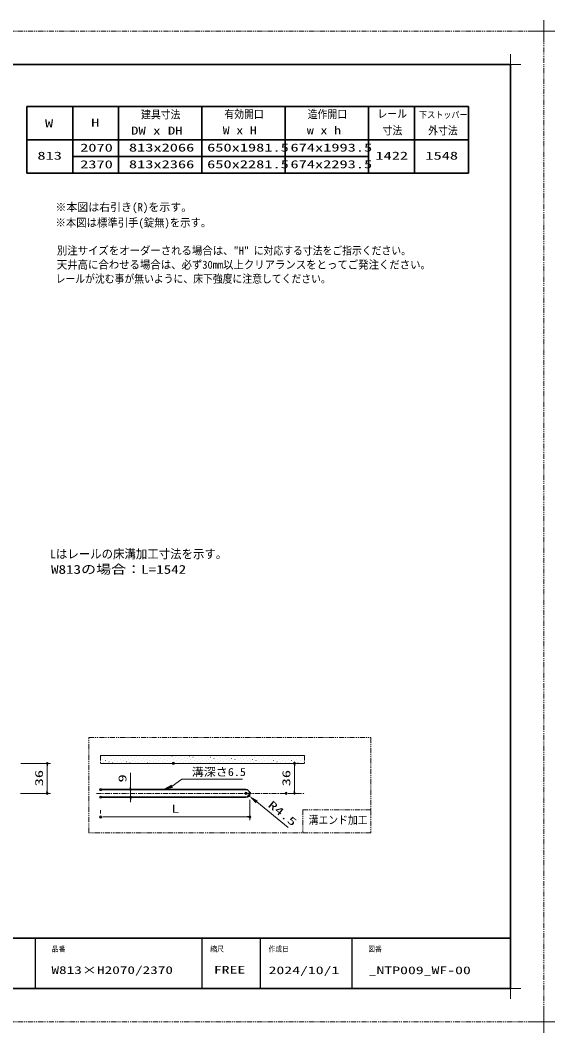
# Model space of a CAD drawing. Units: millimetres, scale not verified. Extents: x -1306 to 1306, y -607 to 607.
# Drawn here: x -241 to 400, y -607 to 607 of the extents above; entities that cross this region are included whole.
import ezdxf
from ezdxf.enums import TextEntityAlignment as Align

# ---------------------------------------------------------------- set-up
doc = ezdxf.new("R2010")
doc.units = ezdxf.units.MM
doc.header["$LTSCALE"] = 5
doc.header["$PDMODE"] = 32
doc.header["$PDSIZE"] = 2.5
doc.linetypes.add('USER1', pattern=[2.5, 1.25, -0.25, 0.25, -0.25, 0.25, -0.25])
doc.linetypes.add('USER3', pattern=[2, 1.25, -0.25, 0.25, -0.25])
for name, color, linetype, lineweight in [('0-1_線(黄)', 2, 'Continuous', 15), ('0-3_陰線', 1, 'USER1', 9), ('0-8_二点鎖線', 4, 'USER1', 15), ('0-C_中心線', 3, 'USER3', 9), ('0-D_線(白)', 7, 'Continuous', 30), ('1-1_寸法線', 3, 'Continuous', 13), ('1-2_ハッチング', 6, 'Continuous', 9), ('1-4_DEFPOINTS', 7, 'Continuous', 5), ('1-5_0', 3, 'Continuous', 25), ('1-8_図面枠', 7, 'Continuous', 35), ('1-9_一般', 7, 'Continuous', 5)]:
    doc.layers.add(name, color=color, linetype=linetype, lineweight=lineweight)
doc.styles.add('ＭＳ ゴシック', font='')
doc.styles.get('ＭＳ ゴシック').set_extended_font_data('MS Gothic')

# ---------------------------------------------------------------- blocks, each defined once
blk = doc.blocks.new('_DOT')
at = {"layer": '1-5_0'}
blk.add_line((-2.5, 0), (-5, 0), dxfattribs=at)
for points in [[(0, 0), (-2.5, 0), (-2.48, 0.313)], [(0, 0), (-2.48, -0.313), (-2.5, 0)], [(0, 0), (-2.48, 0.313), (-2.421, 0.622)], [(0, 0), (-2.421, -0.622), (-2.48, -0.313)], [(0, 0), (-2.421, 0.622), (-2.324, 0.92)], [(0, 0), (-2.324, -0.92), (-2.421, -0.622)], [(0, 0), (-2.324, 0.92), (-2.191, 1.204)], [(0, 0), (-2.191, -1.204), (-2.324, -0.92)], [(0, 0), (-2.191, 1.204), (-2.023, 1.469)], [(0, 0), (-2.023, -1.469), (-2.191, -1.204)], [(0, 0), (-2.023, 1.469), (-1.822, 1.711)], [(0, 0), (-1.822, -1.711), (-2.023, -1.469)], [(0, 0), (-1.822, 1.711), (-1.594, 1.926)], [(0, 0), (-1.594, -1.926), (-1.822, -1.711)], [(0, 0), (-1.594, 1.926), (-1.34, 2.111)], [(0, 0), (-1.34, -2.111), (-1.594, -1.926)], [(0, 0), (-1.34, 2.111), (-1.064, 2.262)], [(0, 0), (-1.064, -2.262), (-1.34, -2.111)], [(0, 0), (-1.064, 2.262), (-0.773, 2.378)], [(0, 0), (-0.773, -2.378), (-1.064, -2.262)], [(0, 0), (-0.773, 2.378), (-0.468, 2.456)], [(0, 0), (-0.468, -2.456), (-0.773, -2.378)], [(0, 0), (-0.468, 2.456), (-0.157, 2.495)], [(0, 0), (-0.157, -2.495), (-0.468, -2.456)], [(0, 0), (-0.157, 2.495), (0.157, 2.495)], [(0, 0), (0.157, -2.495), (-0.157, -2.495)], [(0, 0), (0.157, 2.495), (0.468, 2.456)], [(0, 0), (0.468, 2.456), (0.773, 2.378)], [(0, 0), (0.773, 2.378), (1.064, 2.262)], [(0, 0), (1.064, 2.262), (1.34, 2.111)], [(0, 0), (1.34, 2.111), (1.594, 1.926)], [(0, 0), (1.594, 1.926), (1.822, 1.711)], [(0, 0), (1.822, 1.711), (2.023, 1.469)], [(0, 0), (2.023, 1.469), (2.191, 1.204)], [(0, 0), (2.191, 1.204), (2.324, 0.92)], [(0, 0), (2.324, 0.92), (2.421, 0.622)], [(0, 0), (2.421, 0.622), (2.48, 0.313)], [(0, 0), (2.48, 0.313), (2.5, 0)], [(0, 0), (0.468, -2.456), (0.157, -2.495)], [(0, 0), (0.773, -2.378), (0.468, -2.456)], [(0, 0), (1.064, -2.262), (0.773, -2.378)], [(0, 0), (1.34, -2.111), (1.064, -2.262)], [(0, 0), (1.594, -1.926), (1.34, -2.111)], [(0, 0), (1.822, -1.711), (1.594, -1.926)], [(0, 0), (2.023, -1.469), (1.822, -1.711)], [(0, 0), (2.191, -1.204), (2.023, -1.469)], [(0, 0), (2.324, -0.92), (2.191, -1.204)], [(0, 0), (2.421, -0.622), (2.324, -0.92)], [(0, 0), (2.48, -0.313), (2.421, -0.622)], [(0, 0), (2.5, 0), (2.48, -0.313)]]:
    blk.add_solid(points, dxfattribs=at)
blk = doc.blocks.new('グループ-13-1')
at = {"layer": '1-9_一般'}
for p, q in [((62041.6, -14029.5), (62041.6, -13365.5)), ((61709.6, -13697.5), (62373.6, -13697.5))]:
    blk.add_line(p, q, dxfattribs=at)

msp = doc.modelspace()

# ---------------------------------------------------------------- linework, layer by layer
at = {"layer": '0-1_線(黄)'}
for p, q in [((-144.471, -274.61), (100.194, -274.61)), ((-144.471, -284.11), (100.194, -284.11))]:
    msp.add_line(p, q, dxfattribs=at)
at = {"layer": '0-3_陰線', "color": 4}
for p, q in [((387.036, 594), (-1292.964, 594)), ((387.036, -594), (387.036, 594)), ((-144.471, -274.61), (-144.471, -284.11)), ((100.194, -274.61), (100.194, -284.11)), ((387.036, -594), (-1292.964, -594))]:
    msp.add_line(p, q, dxfattribs=at)
at = {"layer": '0-8_二点鎖線'}
msp.add_lwpolyline([(-158.511, -253.069), (179.489, -253.069), (179.489, -367.323), (-158.511, -367.323)], close=True, dxfattribs=at)
msp.add_lwpolyline([(179.489, -339.833), (98.035, -339.833), (98.035, -367.323)], dxfattribs=at)
at = {"layer": '0-C_中心線'}
msp.add_line((-149.595, -320.11), (100.468, -320.11), dxfattribs=at)
at = {"layer": '0-D_線(白)'}
for p, q in [((-232.964, 504), (-232.964, 424)), ((-232.964, 504), (297.036, 504)), ((-232.964, 504), (297.036, 504)), ((-177.964, 504), (-177.964, 424)), ((-122.964, 504), (-122.964, 424)), ((-22.964, 504), (-22.964, 424)), ((77.036, 504), (77.036, 424)), ((177.036, 504), (177.036, 424)), ((232.036, 504), (232.036, 424)), ((232.036, 504), (232.036, 424)), ((297.036, 504), (297.036, 424)), ((-232.964, 464), (297.036, 464)), ((-177.964, 444), (177.036, 444)), ((-232.964, 424), (297.036, 424)), ((-144.471, -315.61), (29.913, -315.61)), ((-144.471, -324.61), (29.911, -324.61))]:
    msp.add_line(p, q, dxfattribs=at)
msp.add_arc((29.911, -320.11), 4.5, 270.00814, 89.99334, dxfattribs=at)
at = {"layer": '1-1_寸法線'}
for p, q in [((-240.259, -284.11), (-204.511, -284.11)), ((-208.511, -287.11), (-208.511, -317.11)), ((-49.279, -284.11), (92.091, -284.11)), ((88.091, -317.11), (88.091, -287.11)), ((-108.511, -312.61), (-108.511, -295.419)), ((-136.471, -315.61), (-104.511, -315.61)), ((-108.511, -324.61), (-108.511, -315.61)), ((-240.511, -320.11), (-204.511, -320.11)), ((-136.471, -324.61), (-104.511, -324.61)), ((-108.511, -327.61), (-108.511, -330.61)), ((85.994, -320.11), (92.091, -320.11)), ((34.409, -327.994), (34.409, -352.465)), ((-144.471, -340.465), (-144.471, -344.465)), ((-141.471, -348.465), (31.409, -348.465))]:
    msp.add_line(p, q, dxfattribs=at)
at = {"layer": '1-1_寸法線', "lineweight": 9}
msp.add_line((80.482, -360.907), (42.753, -330.47), dxfattribs=at)
at = {"layer": '1-1_寸法線'}
msp.add_lwpolyline([(25.617, -303.206), (-47.057, -303.206), (-58.642, -311.59)], dxfattribs=at)
for points in [[(-69.949, -315.61), (-59.34, -309.627), (-57.944, -313.554)], [(44.008, -328.913), (33.413, -322.935), (41.497, -332.027)], [(-141.471, -347.965), (-144.471, -348.465), (-141.471, -348.965)]]:
    msp.add_solid(points, dxfattribs=at)
at = {"layer": '1-2_ハッチング'}
for p, q in [((-143.741, -275.509), (-143.691, -275.509)), ((-139.763, -276.835), (-139.713, -276.835)), ((-135.786, -278.161), (-135.736, -278.161)), ((-133.134, -275.509), (-133.084, -275.509)), ((-129.156, -276.835), (-129.106, -276.835)), ((-125.179, -278.161), (-125.129, -278.161)), ((-122.527, -275.509), (-122.477, -275.509)), ((-118.55, -276.835), (-118.5, -276.835)), ((-114.572, -278.161), (-114.522, -278.161)), ((-111.921, -275.509), (-111.871, -275.509)), ((-107.943, -276.835), (-107.893, -276.835)), ((-103.966, -278.161), (-103.916, -278.161)), ((-101.314, -275.509), (-101.264, -275.509)), ((-97.337, -276.835), (-97.287, -276.835)), ((-93.359, -278.161), (-93.309, -278.161)), ((-90.708, -275.509), (-90.658, -275.509)), ((-86.73, -276.835), (-86.68, -276.835)), ((-82.753, -278.161), (-82.703, -278.161)), ((-80.101, -275.509), (-80.051, -275.509)), ((-76.123, -276.835), (-76.073, -276.835)), ((-72.146, -278.161), (-72.096, -278.161)), ((-69.494, -275.509), (-69.444, -275.509)), ((-65.517, -276.835), (-65.467, -276.835)), ((-61.539, -278.161), (-61.489, -278.161)), ((-58.888, -275.509), (-58.838, -275.509)), ((-54.91, -276.835), (-54.86, -276.835)), ((-50.933, -278.161), (-50.883, -278.161)), ((-48.281, -275.509), (-48.231, -275.509)), ((-44.304, -276.835), (-44.254, -276.835)), ((-40.326, -278.161), (-40.276, -278.161)), ((-37.674, -275.509), (-37.624, -275.509)), ((-33.697, -276.835), (-33.647, -276.835)), ((-29.72, -278.161), (-29.67, -278.161)), ((-27.068, -275.509), (-27.018, -275.509)), ((-23.09, -276.835), (-23.04, -276.835)), ((-19.113, -278.161), (-19.063, -278.161)), ((-16.461, -275.509), (-16.411, -275.509)), ((-12.484, -276.835), (-12.434, -276.835)), ((-8.506, -278.161), (-8.456, -278.161)), ((-5.855, -275.509), (-5.805, -275.509)), ((-1.877, -276.835), (-1.827, -276.835)), ((2.1, -278.161), (2.15, -278.161)), ((4.752, -275.509), (4.802, -275.509)), ((8.729, -276.835), (8.779, -276.835)), ((12.707, -278.161), (12.757, -278.161)), ((15.359, -275.509), (15.409, -275.509)), ((19.336, -276.835), (19.386, -276.835)), ((23.313, -278.161), (23.363, -278.161)), ((25.965, -275.509), (26.015, -275.509)), ((29.943, -276.835), (29.993, -276.835)), ((33.92, -278.161), (33.97, -278.161)), ((36.572, -275.509), (36.622, -275.509)), ((40.549, -276.835), (40.599, -276.835)), ((44.527, -278.161), (44.577, -278.161)), ((47.178, -275.509), (47.228, -275.509)), ((51.156, -276.835), (51.206, -276.835)), ((55.133, -278.161), (55.183, -278.161)), ((57.785, -275.509), (57.835, -275.509)), ((61.762, -276.835), (61.812, -276.835)), ((65.74, -278.161), (65.79, -278.161)), ((68.392, -275.509), (68.442, -275.509)), ((72.369, -276.835), (72.419, -276.835)), ((76.346, -278.161), (76.396, -278.161)), ((78.998, -275.509), (79.048, -275.509)), ((82.976, -276.835), (83.026, -276.835)), ((86.953, -278.161), (87.003, -278.161)), ((89.605, -275.509), (89.655, -275.509)), ((93.582, -276.835), (93.632, -276.835)), ((97.56, -278.161), (97.61, -278.161)), ((-142.415, -279.487), (-142.365, -279.487)), ((-141.089, -283.464), (-141.039, -283.464)), ((-138.437, -280.812), (-138.387, -280.812)), ((-134.46, -282.138), (-134.41, -282.138)), ((-131.808, -279.487), (-131.758, -279.487)), ((-130.482, -283.464), (-130.432, -283.464)), ((-127.831, -280.812), (-127.781, -280.812)), ((-123.853, -282.138), (-123.803, -282.138)), ((-121.201, -279.487), (-121.151, -279.487)), ((-119.876, -283.464), (-119.826, -283.464)), ((-117.224, -280.812), (-117.174, -280.812)), ((-113.247, -282.138), (-113.197, -282.138)), ((-110.595, -279.487), (-110.545, -279.487)), ((-109.269, -283.464), (-109.219, -283.464)), ((-106.617, -280.812), (-106.567, -280.812)), ((-102.64, -282.138), (-102.59, -282.138)), ((-99.988, -279.487), (-99.938, -279.487)), ((-98.662, -283.464), (-98.612, -283.464)), ((-96.011, -280.812), (-95.961, -280.812)), ((-92.033, -282.138), (-91.983, -282.138)), ((-89.382, -279.487), (-89.332, -279.487)), ((-88.056, -283.464), (-88.006, -283.464)), ((-85.404, -280.812), (-85.354, -280.812)), ((-81.427, -282.138), (-81.377, -282.138)), ((-78.775, -279.487), (-78.725, -279.487)), ((-77.449, -283.464), (-77.399, -283.464)), ((-74.798, -280.812), (-74.748, -280.812)), ((-70.82, -282.138), (-70.77, -282.138)), ((-68.168, -279.487), (-68.118, -279.487)), ((-66.843, -283.464), (-66.793, -283.464)), ((-64.191, -280.812), (-64.141, -280.812)), ((-60.214, -282.138), (-60.164, -282.138)), ((-57.562, -279.487), (-57.512, -279.487)), ((-56.236, -283.464), (-56.186, -283.464)), ((-53.584, -280.812), (-53.534, -280.812)), ((-49.607, -282.138), (-49.557, -282.138)), ((-46.955, -279.487), (-46.905, -279.487)), ((-45.629, -283.464), (-45.579, -283.464)), ((-42.978, -280.812), (-42.928, -280.812)), ((-39, -282.138), (-38.95, -282.138)), ((-36.349, -279.487), (-36.299, -279.487)), ((-35.023, -283.464), (-34.973, -283.464)), ((-32.371, -280.812), (-32.321, -280.812)), ((-28.394, -282.138), (-28.344, -282.138)), ((-25.742, -279.487), (-25.692, -279.487)), ((-24.416, -283.464), (-24.366, -283.464)), ((-21.765, -280.812), (-21.715, -280.812)), ((-17.787, -282.138), (-17.737, -282.138)), ((-15.135, -279.487), (-15.085, -279.487)), ((-13.81, -283.464), (-13.76, -283.464)), ((-11.158, -280.812), (-11.108, -280.812)), ((-7.181, -282.138), (-7.131, -282.138)), ((-4.529, -279.487), (-4.479, -279.487)), ((-3.203, -283.464), (-3.153, -283.464)), ((-0.551, -280.812), (-0.501, -280.812)), ((3.426, -282.138), (3.476, -282.138)), ((6.078, -279.487), (6.128, -279.487)), ((7.404, -283.464), (7.454, -283.464)), ((10.055, -280.812), (10.105, -280.812)), ((14.033, -282.138), (14.083, -282.138)), ((16.684, -279.487), (16.734, -279.487)), ((18.01, -283.464), (18.06, -283.464)), ((20.662, -280.812), (20.712, -280.812)), ((24.639, -282.138), (24.689, -282.138)), ((27.291, -279.487), (27.341, -279.487)), ((28.617, -283.464), (28.667, -283.464)), ((31.268, -280.812), (31.318, -280.812)), ((35.246, -282.138), (35.296, -282.138)), ((37.898, -279.487), (37.948, -279.487)), ((39.223, -283.464), (39.273, -283.464)), ((41.875, -280.812), (41.925, -280.812)), ((45.852, -282.138), (45.902, -282.138)), ((48.504, -279.487), (48.554, -279.487)), ((49.83, -283.464), (49.88, -283.464)), ((52.482, -280.812), (52.532, -280.812)), ((56.459, -282.138), (56.509, -282.138)), ((59.111, -279.487), (59.161, -279.487)), ((60.437, -283.464), (60.487, -283.464)), ((63.088, -280.812), (63.138, -280.812)), ((67.066, -282.138), (67.116, -282.138)), ((69.717, -279.487), (69.767, -279.487)), ((71.043, -283.464), (71.093, -283.464)), ((73.695, -280.812), (73.745, -280.812)), ((77.672, -282.138), (77.722, -282.138)), ((80.324, -279.487), (80.374, -279.487)), ((81.65, -283.464), (81.7, -283.464)), ((84.301, -280.812), (84.351, -280.812)), ((88.279, -282.138), (88.329, -282.138)), ((90.931, -279.487), (90.981, -279.487)), ((92.256, -283.464), (92.306, -283.464)), ((94.908, -280.812), (94.958, -280.812)), ((98.886, -282.138), (98.936, -282.138))]:
    msp.add_line(p, q, dxfattribs=at)
at = {"layer": '1-4_DEFPOINTS'}
for p, q in [((347.036, 541.55), (347.036, 566.45)), ((334.586, 554), (359.486, 554)), ((347.036, -566.45), (347.036, -541.55)), ((334.586, -554), (359.486, -554))]:
    msp.add_line(p, q, dxfattribs=at)
for p in [(-57.279, -284.11), (88.091, -284.11), (-144.471, -315.61), (-208.511, -320.11), (-144.471, -324.61), (-108.511, -324.61), (29.911, -320.11), (33.413, -322.935), (34.409, -319.994), (77.994, -320.11), (-144.471, -348.465), (34.409, -348.465)]:
    msp.add_point(p, dxfattribs=at)
at = {"layer": '1-5_0', "color": 7}
for p, q in [((-222.964, -494), (-222.964, -554)), ((-22.964, -494), (-22.964, -554)), ((47.036, -494), (47.036, -554)), ((157.036, -494), (157.036, -554))]:
    msp.add_line(p, q, dxfattribs=at)
at = {"layer": '1-8_図面枠'}
msp.add_line((-1252.964, -494), (347.036, -494), dxfattribs=at)
msp.add_lwpolyline([(-1252.964, -554), (347.036, -554), (347.036, 554), (-1252.964, 554)], close=True, dxfattribs=at)

# ---------------------------------------------------------------- block references
at = {"layer": '0-3_陰線', "xscale": 0.04, "yscale": 0.04}
for p in [(-2094.629, 1141.9), (-2094.629, -46.1)]:
    msp.add_blockref('グループ-13-1', p, dxfattribs=at)
at = {"layer": '1-1_寸法線', "xscale": 0.6, "yscale": 0.6}
for p, rotation in [((-208.511, -284.11), 90), ((88.091, -284.11), 90), ((-108.511, -315.61), 270), ((-208.511, -320.11), 270), ((-108.511, -324.61), 90), ((88.091, -320.11), 270)]:
    msp.add_blockref('_DOT', p, dxfattribs=dict(at, rotation=rotation))
msp.add_blockref('_DOT', (34.409, -348.465), dxfattribs=at)

# ---------------------------------------------------------------- texts
at = {"layer": '0-1_線(黄)', "style": 'ＭＳ ゴシック'}
for s, height, width, p in [('建具寸法', 9.604, 0.9, (-95.965, 486.519)), ('有効開口', 9.604, 0.9, (4.021, 486.873)), ('造作開口', 9.604, 0.9, (104.021, 486.873)), ('レール', 9.604, 0.9, (187.67, 487.344)), ('下ストッパー', 7.697, 0.9, (237.509, 487.714)), ('W', 9.604, 1.5, (-211.217, 475.906)), ('H', 9.604, 1.5, (-155.826, 476.887)), ('DW x DH', 9.621, 1.35, (-107.962, 467.19)), ('W x H', 9.604, 1.25, (2.044, 467.615)), ('w x h', 9.604, 1.25, (102.981, 467.615)), ('寸法', 9.604, 0.9, (193.802, 467.325)), ('外寸法', 9.604, 0.9, (248.477, 467.325)), ('813', 9.604, 1.5, (-220.276, 437.121)), ('2070', 9.604, 1.5, (-169.024, 446.763)), ('813x2066', 9.604, 1.5, (-110.524, 446.865)), ('650x1981.5', 9.604, 1.5, (-16.7, 446.865)), ('674x1993.5', 9.604, 1.5, (83.3, 446.865)), ('1422', 9.604, 1.5, (185.192, 437.157)), ('1548', 9.604, 1.5, (245.142, 437.157)), ('2370', 9.604, 1.5, (-169.024, 426.763)), ('813x2366', 9.604, 1.5, (-110.524, 426.865)), ('650x2281.5', 9.604, 1.5, (-16.7, 426.865)), ('674x2293.5', 9.604, 1.5, (83.3, 426.865)), ('※本図は標準引手(錠無)を示す。', 9.621, 0.95, (-198.689, 356.788)), ('別注サイズをオーダーされる場合は、"H"', 9.621, 0.95, (-196.997, 323.255)), ('に対応する寸法をご指示ください。', 9.604, 0.9, (39.195, 323.255)), ('天井高に合わせる場合は、必ず30mm以上クリアランスをとってご発注ください。', 9.621, 0.95, (-196.997, 306.35)), ('レールが沈む事が無いように、床下強度に注意してください。', 9.604, 0.9, (-198.497, 289.479))]:
    msp.add_text(s, height=height, dxfattribs=dict(at, width=width)).set_placement(p, align=Align.BOTTOM_LEFT)
msp.add_text('※本図は右引き(R)を示す。', height=9.621, dxfattribs=at).set_placement((-198.689, 375.36), align=Align.BOTTOM_LEFT)
at = {"layer": '1-1_寸法線', "style": 'ＭＳ ゴシック'}
for s, height, width, p in [('Lはレールの床溝加工寸法を示す。', 10.58, 0.95, (-205.009, -41.445)), ('W813の場合：L=1542', 10.58, 1.25, (-203.961, -59.937)), ('溝深さ6.5', 9.621, 1.1, (-35.184, -302.201)), ('L', 9.604, 1.5, (-59.793, -346.316)), ('溝エンド加工', 9.604, 0.9, (105.037, -359.773))]:
    msp.add_text(s, height=height, dxfattribs=dict(at, width=width)).set_placement(p, align=Align.BOTTOM_LEFT)
at = {"layer": '1-1_寸法線', "style": 'ＭＳ ゴシック', "width": 1.5}
for s, rotation, p in [('36', 90, (-210.661, -311.634)), ('9', 90, (-110.661, -307.038)), ('36', 90, (85.941, -311.634)), ('R4.5', 321.106, (53.667, -337.797))]:
    msp.add_text(s, height=9.604, rotation=rotation, dxfattribs=at).set_placement(p, align=Align.BOTTOM_LEFT)
at = {"layer": '1-8_図面枠', "style": 'ＭＳ ゴシック'}
for s, height, width, p in [('品番', 6.452, 0.9, (-202.964, -512.073)), ('縮尺', 6.452, 0.9, (-12.964, -512.038)), ('作成日', 6.452, 0.9, (57.036, -511.963)), ('図番', 6.452, 0.9, (176.633, -512.073)), ('W813×H2070/2370', 9.236, 1.45, (-203.459, -539.518)), ('FREE', 9.238, 1.5, (-8.664, -539.129)), ('2024/10/1', 9.238, 1.5, (57.036, -539.776)), ('_NTP009_WF-00', 9.238, 1.5, (177.071, -539.776))]:
    msp.add_text(s, height=height, dxfattribs=dict(at, width=width)).set_placement(p, align=Align.BOTTOM_LEFT)

doc.saveas('drawing.dxf')
